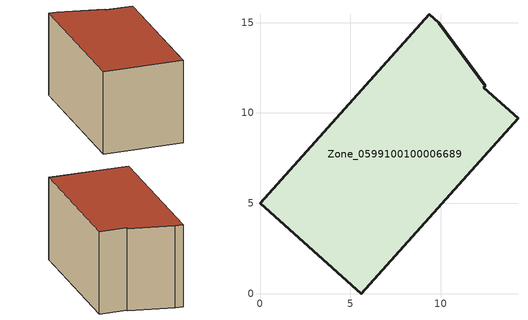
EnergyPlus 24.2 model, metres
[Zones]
Zone_0599100100006689
 floor ground (C_G): 9.89,14.98 12.47,11.52 12.36,11.4 14.27,9.69 5.59,0 0,5 9.35,15.46 z7.37
 wall outside (C_F): 5.59,0 14.27,9.69 12.36,11.4 12.47,11.52 9.89,14.98 9.35,15.46 0,5 5.59,0 z7.37:15.27
 roof outside (C_R): 12.47,11.52 9.89,14.98 9.35,15.46 0,5 5.59,0 14.27,9.69 12.36,11.4 z15.27
[BUILDING]
Pand.0599100100006689: North Axis=0; Terrain=City; Loads Convergence Tolerance Value=0.04; Temperature Convergence Tolerance Value=0.4; Solar Distribution=FullExterior; Maximum Number of Warmup Days=25; Minimum Number of Warmup Days=1
[Site:Location]
Rotterdam.The.Hague.AP_ZH_NLD Design_Conditions: Latitude=51.96; Longitude=4.45; Time Zone=1; Elevation=-4.5
[SITE:GROUNDTEMPERATURE:BUILDINGSURFACE]
18, 18, 18, 18, 18, 18, 18, 18, 18, 18, 18, 18
[MATERIAL] Thermal Absorptance=0.9; Solar Absorptance=0.7; Visible Absorptance=0.7
Name | Roughness | Thickness | Conductivity | Density | Specific Heat
G.TI.2006-2014 | MediumSmooth | 0.15 | 0.06 | 540 | 1210
F.TI.2006-2014 | Rough | 0.3 | 0.12 | 1920 | 840
R.TI.2006-2014 | MediumRough | 0.2 | 0.08 | 1500 | 1000
[CONSTRUCTION]
C_G: G.TI.2006-2014
C_F: F.TI.2006-2014
C_R: R.TI.2006-2014
[ZONE]
Zone_0599100100006689: Type=1; Multiplier=1; Ceiling Height=Autocalculate; Volume=Autocalculate; Floor Area=autocalculate; Part of Total Floor Area=Yes
[ZONEINFILTRATION:DESIGNFLOWRATE]
Infil_Zone_0599100100006689: Zone or ZoneList or Space or SpaceList=Zone_0599100100006689; Schedule=AlwaysOn; Design Flow Rate Calculation Method=Flow/Area; Flow Rate per Floor Area=0.0015; Constant Term Coefficient=1; Temperature Term Coefficient=0; Velocity Term Coefficient=0; Velocity Squared Term Coefficient=0
[HVACTEMPLATE:ZONE:IDEALLOADSAIRSYSTEM]
Zone_0599100100006689: Maximum Heating Supply Air Temperature=50; Minimum Cooling Supply Air Temperature=13; Maximum Heating Supply Air Humidity Ratio=0.0156; Minimum Cooling Supply Air Humidity Ratio=0.0077; Heating Limit=NoLimit; Cooling Limit=NoLimit; Dehumidification Control Type=ConstantSensibleHeatRatio; Cooling Sensible Heat Ratio=0.7; Dehumidification Setpoint=60; Humidification Control Type=None; Humidification Setpoint=30; Outdoor Air Method=None; Outdoor Air Flow Rate per Person=0.00944; Outdoor Air Flow Rate per Zone Floor Area=0; Outdoor Air Flow Rate per Zone=0; Demand Controlled Ventilation Type=None; Outdoor Air Economizer Type=NoEconomizer; Heat Recovery Type=None; Sensible Heat Recovery Effectiveness=0.7; Latent Heat Recovery Effectiveness=0.65
[ZONECONTROL:THERMOSTAT]
ThermostatControl_Zone_0599100100006689: Zone or ZoneList=Zone_0599100100006689; Control Type Schedule=DualSetpointControlType; Control 1=Thermostat_Zone_0599100100006689; Temperature Difference Between Cutout And Setpoint=0
[THERMOSTATSETPOINT:DUALSETPOINT]
Thermostat_Zone_0599100100006689: Heating Setpoint Temperature Schedule=HeatingSetpoint_Zone_0599100100006689; Cooling Setpoint Temperature Schedule=CoolingSetpoint_Zone_0599100100006689
[SCHEDULE:COMPACT]
HeatingSetpoint_Zone_0599100100006689: Through: 12/31, For: AllDays, Until: 24:00, 21
CoolingSetpoint_Zone_0599100100006689: Through: 12/31, For: AllDays, Until: 24:00, 24
DualSetpointControlType: Through: 12/31, For: AllDays, Until: 24:00, 4
AlwaysOn: Through: 12/31, For: AllDays, Until: 24:00, 1
